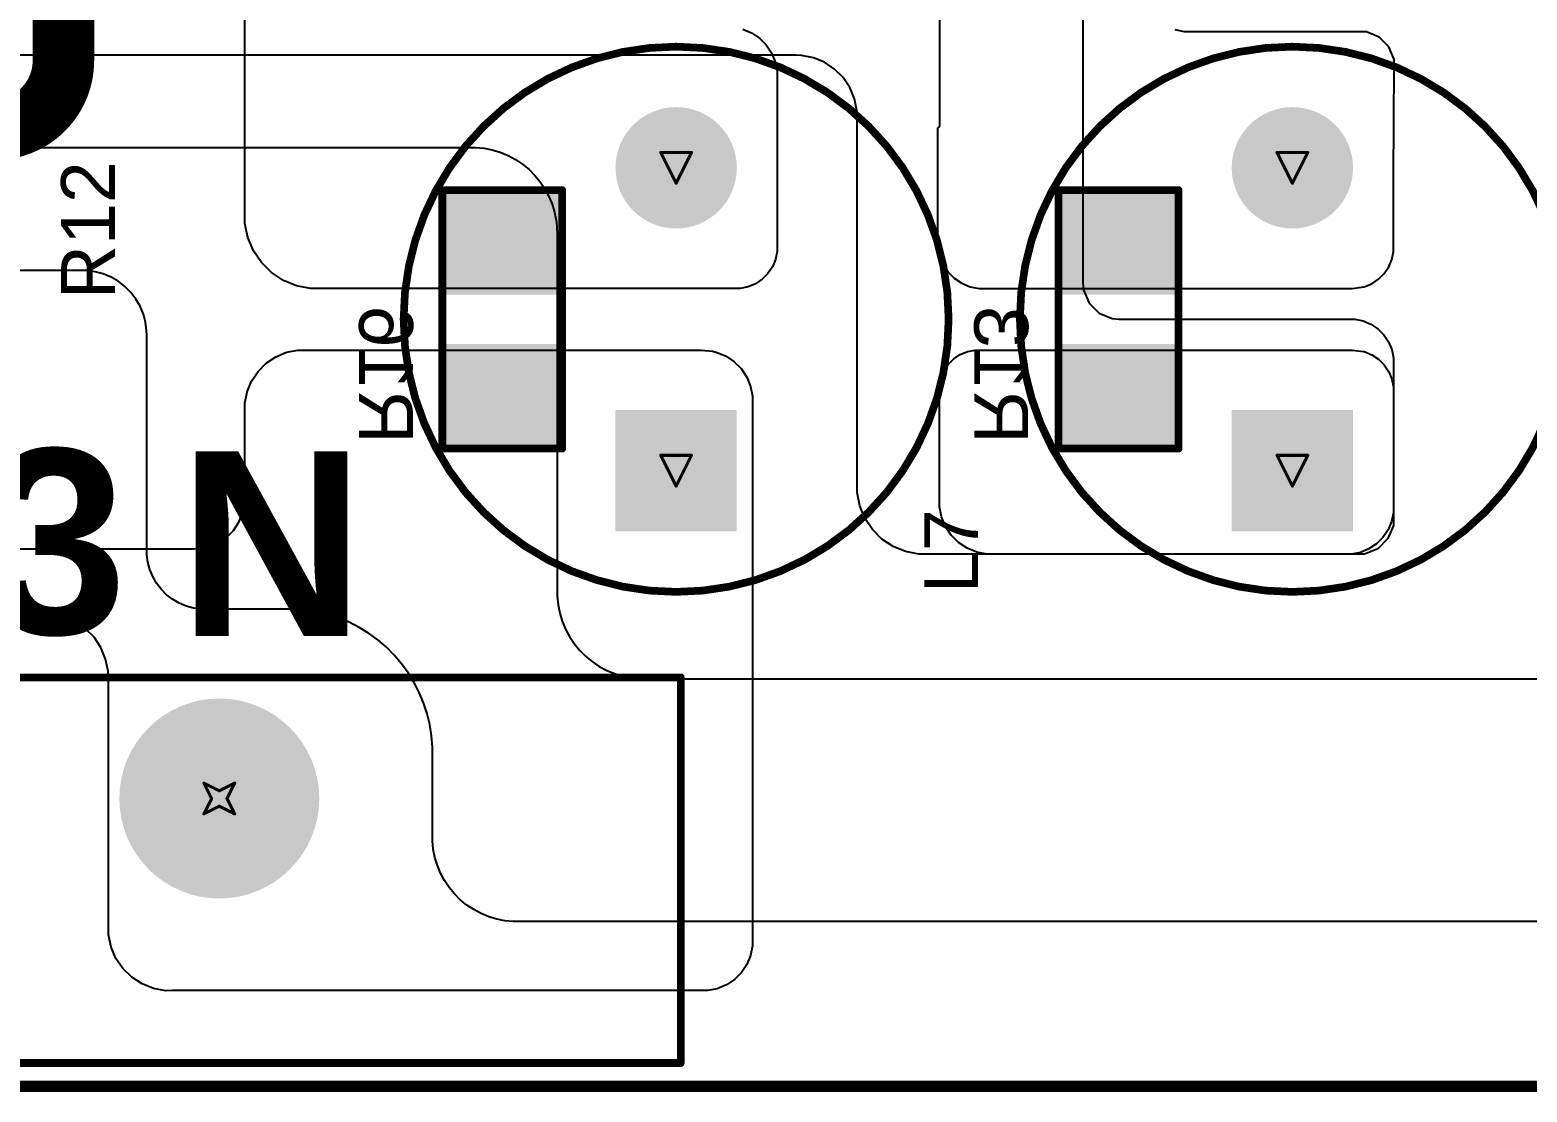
# Model space of a CAD drawing. Header units: inches. Extents: x 0 to 11.3, y 0 to 5.5.
# Drawn here: x 2.342 to 3.316, y 0.006 to 0.696 of the extents above; entities that cross this region are included whole.
import ezdxf

# ---------------------------------------------------------------- set-up
doc = ezdxf.new("R2010")
doc.units = ezdxf.units.IN
doc.header["$MEASUREMENT"] = 0
for name, color, linetype in [('Board Outline', 216, 'Continuous'), ('Bottom Layer', 5, 'Continuous'), ('Bottom Overlay', 54, 'Continuous'), ('Bottom Paste', 16, 'Continuous'), ('Bottom Solder', 6, 'Continuous'), ('Drill Drawing', 1, 'Continuous'), ('Multi-Layer', 9, 'Continuous'), ('Pad Holes', 156, 'Continuous'), ('Top Layer', 1, 'Continuous'), ('Top Overlay', 2, 'Continuous'), ('Top Solder', 216, 'Continuous')]:
    doc.layers.add(name, color=color, linetype=linetype)
doc.styles.add('Arial', font='', dxfattribs={"height": 0.2})
doc.styles.add('Arial_Bold', font='', dxfattribs={"height": 0.2})
doc.styles.get('Arial').set_extended_font_data('Arial')
doc.styles.get('Arial_Bold').set_extended_font_data('Arial', bold=True)

# ---------------------------------------------------------------- blocks, each defined once
blk = doc.blocks.new('DB2ERM_5_08_4P_GN_1')
at = {"layer": 'Bottom Layer'}
h = blk.add_hatch(color=5, dxfattribs=at)
edge = h.paths.add_edge_path()
edge.add_arc((0.3, 0), 0.06299, 0, 360)
at = {"layer": 'Bottom Solder'}
h = blk.add_hatch(color=6, dxfattribs=at)
edge = h.paths.add_edge_path()
edge.add_arc((0.3, 0), 0.06499, 0, 360)
at = {"layer": 'Multi-Layer'}
h = blk.add_hatch(color=9, dxfattribs=at)
edge = h.paths.add_edge_path()
edge.add_arc((0.3, 0), 0.06299, 0, 360)
at = {"layer": 'Pad Holes'}
h = blk.add_hatch(color=7, dxfattribs=at)
edge = h.paths.add_edge_path()
edge.add_arc((0.3, 0), 0.0374, 0, 360)
at = {"layer": 'Top Layer'}
h = blk.add_hatch(color=1, dxfattribs=at)
edge = h.paths.add_edge_path()
edge.add_arc((0.3, 0), 0.06299, 0, 360)
at = {"layer": 'Top Solder'}
h = blk.add_hatch(color=216, dxfattribs=at)
edge = h.paths.add_edge_path()
edge.add_arc((0.3, 0), 0.06499, 0, 360)
at = {"layer": 'Top Overlay'}
for points in [[(-0.6, 0.07874, 0.005, 0.005, 0), (0.6, 0.07874, 0.005, 0.005, 0)], [(0.6, -0.17189, 0.005, 0.005, 0), (0.6, 0.07874, 0.005, 0.005, 0)], [(-0.6, -0.17189, 0.005, 0.005, 0), (0.6, -0.17189, 0.005, 0.005, 0)]]:
    blk.add_lwpolyline(points, format="xyseb", dxfattribs=at)
for points in [[(0.59875, 0.07874, 0.0025, 0.0025, 1), (0.60125, 0.07874, 0.0025, 0.0025, 1)], [(0.59875, 0.07874, 0.0025, 0.0025, 1), (0.60125, 0.07874, 0.0025, 0.0025, 1)], [(0.59875, -0.17189, 0.0025, 0.0025, 1), (0.60125, -0.17189, 0.0025, 0.0025, 1)], [(0.59875, -0.17189, 0.0025, 0.0025, 1), (0.60125, -0.17189, 0.0025, 0.0025, 1)]]:
    blk.add_lwpolyline(points, format="xyseb", close=True, dxfattribs=at)
blk = doc.blocks.new('R___1206_B_34')
at = {"layer": 'Bottom Layer'}
for points in [[(-0.08, 0.035), (-0.02, 0.035), (-0.02, -0.035), (-0.08, -0.035)], [(0.02, 0.035), (0.08, 0.035), (0.08, -0.035), (0.02, -0.035)]]:
    blk.add_hatch(color=5, dxfattribs=at).paths.add_polyline_path(points)
at = {"layer": 'Bottom Paste'}
for points in [[(-0.08, 0.035), (-0.02, 0.035), (-0.02, -0.035), (-0.08, -0.035)], [(0.02, 0.035), (0.08, 0.035), (0.08, -0.035), (0.02, -0.035)]]:
    blk.add_hatch(color=16, dxfattribs=at).paths.add_polyline_path(points)
at = {"layer": 'Bottom Solder'}
for points in [[(-0.084, 0.039), (-0.016, 0.039), (-0.016, -0.039), (-0.084, -0.039)], [(0.016, 0.039), (0.084, 0.039), (0.084, -0.039), (0.016, -0.039)]]:
    blk.add_hatch(color=6, dxfattribs=at).paths.add_polyline_path(points)
at = {"layer": 'Bottom Overlay'}
for points in [[(-0.084, 0.039, 0.005, 0.005, 0), (-0.084, -0.039, 0.005, 0.005, 0)], [(-0.084, 0.039, 0.005, 0.005, 0), (0.084, 0.039, 0.005, 0.005, 0)], [(0.084, 0.039, 0.005, 0.005, 0), (0.084, -0.039, 0.005, 0.005, 0)], [(-0.084, -0.039, 0.005, 0.005, 0), (0.084, -0.039, 0.005, 0.005, 0)]]:
    blk.add_lwpolyline(points, format="xyseb", dxfattribs=at)
for points in [[(-0.08525, 0.039, 0.0025, 0.0025, 1), (-0.08275, 0.039, 0.0025, 0.0025, 1)], [(-0.08525, 0.039, 0.0025, 0.0025, 1), (-0.08275, 0.039, 0.0025, 0.0025, 1)], [(0.08275, 0.039, 0.0025, 0.0025, 1), (0.08525, 0.039, 0.0025, 0.0025, 1)], [(0.08275, 0.039, 0.0025, 0.0025, 1), (0.08525, 0.039, 0.0025, 0.0025, 1)], [(-0.08525, -0.039, 0.0025, 0.0025, 1), (-0.08275, -0.039, 0.0025, 0.0025, 1)], [(-0.08525, -0.039, 0.0025, 0.0025, 1), (-0.08275, -0.039, 0.0025, 0.0025, 1)], [(0.08275, -0.039, 0.0025, 0.0025, 1), (0.08525, -0.039, 0.0025, 0.0025, 1)], [(0.08275, -0.039, 0.0025, 0.0025, 1), (0.08525, -0.039, 0.0025, 0.0025, 1)]]:
    blk.add_lwpolyline(points, format="xyseb", close=True, dxfattribs=at)
blk = doc.blocks.new('R___1206_B_37')
at = {"layer": 'Bottom Layer'}
for points in [[(-0.08, 0.035), (-0.02, 0.035), (-0.02, -0.035), (-0.08, -0.035)], [(0.02, 0.035), (0.08, 0.035), (0.08, -0.035), (0.02, -0.035)]]:
    blk.add_hatch(color=5, dxfattribs=at).paths.add_polyline_path(points)
at = {"layer": 'Bottom Paste'}
for points in [[(-0.08, 0.035), (-0.02, 0.035), (-0.02, -0.035), (-0.08, -0.035)], [(0.02, 0.035), (0.08, 0.035), (0.08, -0.035), (0.02, -0.035)]]:
    blk.add_hatch(color=16, dxfattribs=at).paths.add_polyline_path(points)
at = {"layer": 'Bottom Solder'}
for points in [[(-0.084, 0.039), (-0.016, 0.039), (-0.016, -0.039), (-0.084, -0.039)], [(0.016, 0.039), (0.084, 0.039), (0.084, -0.039), (0.016, -0.039)]]:
    blk.add_hatch(color=6, dxfattribs=at).paths.add_polyline_path(points)
at = {"layer": 'Bottom Overlay'}
for points in [[(-0.084, 0.039, 0.005, 0.005, 0), (-0.084, -0.039, 0.005, 0.005, 0)], [(-0.084, 0.039, 0.005, 0.005, 0), (0.084, 0.039, 0.005, 0.005, 0)], [(0.084, 0.039, 0.005, 0.005, 0), (0.084, -0.039, 0.005, 0.005, 0)], [(-0.084, -0.039, 0.005, 0.005, 0), (0.084, -0.039, 0.005, 0.005, 0)]]:
    blk.add_lwpolyline(points, format="xyseb", dxfattribs=at)
for points in [[(-0.08525, 0.039, 0.0025, 0.0025, 1), (-0.08275, 0.039, 0.0025, 0.0025, 1)], [(-0.08525, 0.039, 0.0025, 0.0025, 1), (-0.08275, 0.039, 0.0025, 0.0025, 1)], [(0.08275, 0.039, 0.0025, 0.0025, 1), (0.08525, 0.039, 0.0025, 0.0025, 1)], [(0.08275, 0.039, 0.0025, 0.0025, 1), (0.08525, 0.039, 0.0025, 0.0025, 1)], [(-0.08525, -0.039, 0.0025, 0.0025, 1), (-0.08275, -0.039, 0.0025, 0.0025, 1)], [(-0.08525, -0.039, 0.0025, 0.0025, 1), (-0.08275, -0.039, 0.0025, 0.0025, 1)], [(0.08275, -0.039, 0.0025, 0.0025, 1), (0.08525, -0.039, 0.0025, 0.0025, 1)], [(0.08275, -0.039, 0.0025, 0.0025, 1), (0.08525, -0.039, 0.0025, 0.0025, 1)]]:
    blk.add_lwpolyline(points, format="xyseb", close=True, dxfattribs=at)
blk = doc.blocks.new('PK0810_471MB_51')
at = {"layer": 'Bottom Layer'}
blk.add_hatch(color=5, dxfattribs=at).paths.add_polyline_path([(-0.133853, 0.035433), (-0.062987, 0.035433), (-0.062987, -0.035433), (-0.133853, -0.035433)])
h = blk.add_hatch(color=5, dxfattribs=at)
edge = h.paths.add_edge_path()
edge.add_arc((0.09843, 0), 0.035433, 0, 360)
at = {"layer": 'Bottom Solder'}
blk.add_hatch(color=6, dxfattribs=at).paths.add_polyline_path([(-0.137853, 0.039433), (-0.058987, 0.039433), (-0.058987, -0.039433), (-0.137853, -0.039433)])
h = blk.add_hatch(color=6, dxfattribs=at)
edge = h.paths.add_edge_path()
edge.add_arc((0.09843, 0), 0.039433, 0, 360)
at = {"layer": 'Multi-Layer'}
blk.add_hatch(color=9, dxfattribs=at).paths.add_polyline_path([(-0.133853, 0.035433), (-0.062987, 0.035433), (-0.062987, -0.035433), (-0.133853, -0.035433)])
h = blk.add_hatch(color=9, dxfattribs=at)
edge = h.paths.add_edge_path()
edge.add_arc((0.09843, 0), 0.035433, 0, 360)
at = {"layer": 'Pad Holes'}
h = blk.add_hatch(color=7, dxfattribs=at)
edge = h.paths.add_edge_path()
edge.add_arc((-0.098429, 0), 0.019685, 0, 360)
h = blk.add_hatch(color=7, dxfattribs=at)
edge = h.paths.add_edge_path()
edge.add_arc((0.098429, 0), 0.019685, 0, 360)
at = {"layer": 'Top Layer'}
blk.add_hatch(color=1, dxfattribs=at).paths.add_polyline_path([(-0.133853, 0.035433), (-0.062987, 0.035433), (-0.062987, -0.035433), (-0.133853, -0.035433)])
h = blk.add_hatch(color=1, dxfattribs=at)
edge = h.paths.add_edge_path()
edge.add_arc((0.09843, 0), 0.035433, 0, 360)
at = {"layer": 'Top Solder'}
blk.add_hatch(color=216, dxfattribs=at).paths.add_polyline_path([(-0.137853, 0.039433), (-0.058987, 0.039433), (-0.058987, -0.039433), (-0.137853, -0.039433)])
h = blk.add_hatch(color=216, dxfattribs=at)
edge = h.paths.add_edge_path()
edge.add_arc((0.09843, 0), 0.039433, 0, 360)
at = {"layer": 'Top Overlay'}
for points in [[(0.17717, 0, 0.005, 0.005, 1), (-0.17717, 0, 0.005, 0.005, 1)], [(-0.17842, 0, 0.0025, 0.0025, 1), (-0.17592, 0, 0.0025, 0.0025, 1)], [(0.17592, 0, 0.0025, 0.0025, 1), (0.17842, 0, 0.0025, 0.0025, 1)]]:
    blk.add_lwpolyline(points, format="xyseb", close=True, dxfattribs=at)
blk = doc.blocks.new('PK0810_471MB_53')
at = {"layer": 'Bottom Layer'}
blk.add_hatch(color=5, dxfattribs=at).paths.add_polyline_path([(-0.133853, 0.035433), (-0.062987, 0.035433), (-0.062987, -0.035433), (-0.133853, -0.035433)])
h = blk.add_hatch(color=5, dxfattribs=at)
edge = h.paths.add_edge_path()
edge.add_arc((0.09843, 0), 0.035433, 0, 360)
at = {"layer": 'Bottom Solder'}
blk.add_hatch(color=6, dxfattribs=at).paths.add_polyline_path([(-0.137853, 0.039433), (-0.058987, 0.039433), (-0.058987, -0.039433), (-0.137853, -0.039433)])
h = blk.add_hatch(color=6, dxfattribs=at)
edge = h.paths.add_edge_path()
edge.add_arc((0.09843, 0), 0.039433, 0, 360)
at = {"layer": 'Multi-Layer'}
blk.add_hatch(color=9, dxfattribs=at).paths.add_polyline_path([(-0.133853, 0.035433), (-0.062987, 0.035433), (-0.062987, -0.035433), (-0.133853, -0.035433)])
h = blk.add_hatch(color=9, dxfattribs=at)
edge = h.paths.add_edge_path()
edge.add_arc((0.09843, 0), 0.035433, 0, 360)
at = {"layer": 'Pad Holes'}
h = blk.add_hatch(color=7, dxfattribs=at)
edge = h.paths.add_edge_path()
edge.add_arc((-0.098429, 0), 0.019685, 0, 360)
h = blk.add_hatch(color=7, dxfattribs=at)
edge = h.paths.add_edge_path()
edge.add_arc((0.098429, 0), 0.019685, 0, 360)
at = {"layer": 'Top Layer'}
blk.add_hatch(color=1, dxfattribs=at).paths.add_polyline_path([(-0.133853, 0.035433), (-0.062987, 0.035433), (-0.062987, -0.035433), (-0.133853, -0.035433)])
h = blk.add_hatch(color=1, dxfattribs=at)
edge = h.paths.add_edge_path()
edge.add_arc((0.09843, 0), 0.035433, 0, 360)
at = {"layer": 'Top Solder'}
blk.add_hatch(color=216, dxfattribs=at).paths.add_polyline_path([(-0.137853, 0.039433), (-0.058987, 0.039433), (-0.058987, -0.039433), (-0.137853, -0.039433)])
h = blk.add_hatch(color=216, dxfattribs=at)
edge = h.paths.add_edge_path()
edge.add_arc((0.09843, 0), 0.039433, 0, 360)
at = {"layer": 'Top Overlay'}
for points in [[(0.17717, 0, 0.005, 0.005, 1), (-0.17717, 0, 0.005, 0.005, 1)], [(-0.17842, 0, 0.0025, 0.0025, 1), (-0.17592, 0, 0.0025, 0.0025, 1)], [(0.17592, 0, 0.0025, 0.0025, 1), (0.17842, 0, 0.0025, 0.0025, 1)]]:
    blk.add_lwpolyline(points, format="xyseb", close=True, dxfattribs=at)

msp = doc.modelspace()

# ---------------------------------------------------------------- linework, layer by layer
at = {"layer": 'Board Outline'}
for points in [[(0.00984, 0.00984, 0.0075, 0.0075, 0), (4.32087, 0.00984, 0.0075, 0.0075, 0)], [(0.0102, 0.0102, 0.005, 0.005, 0), (4.32051, 0.0102, 0.005, 0.005, 0)]]:
    msp.add_lwpolyline(points, format="xyseb", dxfattribs=at)
at = {"layer": 'Bottom Layer'}
for p, q in [((2.482, 0.57513), (2.482, 1.247)), ((2.93347, 0.747), (2.93347, 0.63385)), ((2.80567, 0.69679), (2.81141, 0.69441)), ((2.81141, 0.69441), (2.81657, 0.69096)), ((3.09286, 0.69515), (3.08671, 0.69638)), ((3.096, 0.695), (3.09286, 0.69515)), ((3.20678, 0.695), (3.096, 0.695)), ((3.21123, 0.695), (3.20678, 0.695)), ((3.20678, 0.695), (3.20678, 0.695)), ((3.21945, 0.6916), (3.21123, 0.695)), ((3.22574, 0.68531), (3.21945, 0.6916)), ((2.81657, 0.69096), (2.82096, 0.68657)), ((2.82096, 0.68657), (2.82441, 0.68141)), ((2.82441, 0.68141), (2.82679, 0.67567)), ((3.22914, 0.67709), (3.22574, 0.68531)), ((2.82679, 0.67567), (2.828, 0.66958)), ((3.22864, 0.60084), (3.22914, 0.67265)), ((3.22914, 0.67265), (3.22914, 0.67709)), ((2.828, 0.66958), (2.828, 0.66647)), ((2.828, 0.66647), (2.828, 0.555)), ((2.93255, 0.63272), (2.93232, 0.6327)), ((2.93232, 0.6327), (2.93232, 0.6327)), ((2.93232, 0.6327), (2.93232, 0.55828)), ((2.93296, 0.63289), (2.93255, 0.63272)), ((2.93328, 0.63321), (2.93296, 0.63289)), ((2.93345, 0.63363), (2.93328, 0.63321)), ((2.93347, 0.63385), (2.93345, 0.63363)), ((3.22865, 0.555), (3.22864, 0.60084)), ((2.48202, 0.57049), (2.482, 0.57513)), ((2.48388, 0.5614), (2.48202, 0.57049)), ((2.48748, 0.55285), (2.48388, 0.5614)), ((2.828, 0.555), (2.828, 0.555)), ((2.828, 0.555), (2.828, 0.55237)), ((2.93232, 0.55828), (2.93232, 0.55533)), ((2.93232, 0.55533), (2.93347, 0.54953)), ((3.22865, 0.55237), (3.22865, 0.555)), ((2.49268, 0.54516), (2.48748, 0.55285)), ((2.49927, 0.53864), (2.49268, 0.54516)), ((2.82697, 0.54721), (2.82496, 0.54234)), ((2.828, 0.55237), (2.82697, 0.54721)), ((2.93347, 0.54953), (2.93574, 0.54407)), ((3.22561, 0.54234), (3.22762, 0.54721)), ((3.22762, 0.54721), (3.22865, 0.55237)), ((2.50701, 0.53352), (2.49927, 0.53864)), ((2.82204, 0.53797), (2.81831, 0.53425)), ((2.82496, 0.54234), (2.82204, 0.53797)), ((2.93574, 0.54407), (2.93902, 0.53916)), ((2.93902, 0.53916), (2.9432, 0.53498)), ((3.21896, 0.53425), (3.22268, 0.53797)), ((3.22268, 0.53797), (3.22561, 0.54234)), ((2.5156, 0.53002), (2.50701, 0.53352)), ((2.52471, 0.52826), (2.5156, 0.53002)), ((2.52935, 0.52828), (2.52471, 0.52826)), ((2.80128, 0.52828), (2.52935, 0.52828)), ((2.52935, 0.52828), (2.52935, 0.52828)), ((2.80392, 0.52828), (2.80128, 0.52828)), ((2.80908, 0.52931), (2.80392, 0.52828)), ((2.81394, 0.53132), (2.80908, 0.52931)), ((2.81831, 0.53425), (2.81394, 0.53132)), ((2.9432, 0.53498), (2.94811, 0.5317)), ((2.94811, 0.5317), (2.95357, 0.52944)), ((2.95357, 0.52944), (2.95937, 0.52828)), ((2.95937, 0.52828), (2.96232, 0.52828)), ((2.96232, 0.52828), (3.20193, 0.52828)), ((3.20193, 0.52828), (3.20952, 0.52927)), ((3.20952, 0.52927), (3.20972, 0.52931)), ((3.20972, 0.52931), (3.21459, 0.53132)), ((3.21459, 0.53132), (3.21896, 0.53425)), ((2.50215, 0.48393), (2.50912, 0.48681)), ((2.50912, 0.48681), (2.51651, 0.48828)), ((2.51651, 0.48828), (2.52028, 0.48828)), ((2.52028, 0.48828), (2.71454, 0.48828)), ((2.71454, 0.48828), (2.77871, 0.48828)), ((2.77871, 0.48828), (2.77872, 0.48828)), ((2.77872, 0.48828), (2.77872, 0.48828)), ((2.77872, 0.48828), (2.77872, 0.48828)), ((2.77872, 0.48828), (2.78607, 0.48747)), ((2.78607, 0.48747), (2.78842, 0.48701)), ((2.78842, 0.48701), (2.79448, 0.4845)), ((2.9471, 0.48534), (2.95182, 0.48729)), ((2.95182, 0.48729), (2.95682, 0.48829)), ((2.95682, 0.48829), (2.95937, 0.48829)), ((2.95937, 0.48829), (3.20193, 0.48829)), ((3.20193, 0.48829), (3.20193, 0.48829)), ((3.20193, 0.48829), (3.20193, 0.48829)), ((3.20193, 0.48829), (3.20193, 0.48829)), ((3.20193, 0.48829), (3.20927, 0.48735)), ((3.20927, 0.48735), (3.20972, 0.48726)), ((3.20972, 0.48726), (3.21458, 0.48525)), ((2.49055, 0.4744), (2.49588, 0.47974)), ((2.49588, 0.47974), (2.50215, 0.48393)), ((2.79448, 0.4845), (2.79993, 0.48085)), ((2.79993, 0.48085), (2.80457, 0.47622)), ((2.93642, 0.47465), (2.93926, 0.4789)), ((2.93926, 0.4789), (2.94286, 0.4825)), ((2.94286, 0.4825), (2.9471, 0.48534)), ((3.21458, 0.48525), (3.21896, 0.48232)), ((3.21896, 0.48232), (3.22268, 0.4786)), ((3.22268, 0.4786), (3.2256, 0.47423)), ((2.48347, 0.46117), (2.48636, 0.46813)), ((2.48636, 0.46813), (2.49055, 0.4744)), ((2.80457, 0.47622), (2.80821, 0.47077)), ((2.80821, 0.47077), (2.81072, 0.46471)), ((2.93347, 0.46239), (2.93445, 0.46987)), ((2.93445, 0.46987), (2.93447, 0.46994)), ((2.93447, 0.46994), (2.93642, 0.47465)), ((3.2256, 0.47423), (3.22762, 0.46936)), ((3.22762, 0.46936), (3.22865, 0.4642)), ((2.482, 0.45377), (2.48347, 0.46117)), ((2.81072, 0.46471), (2.812, 0.45828)), ((2.812, 0.45828), (2.812, 0.455)), ((2.93347, 0.38651), (2.93347, 0.46239)), ((2.93347, 0.46239), (2.93347, 0.46239)), ((2.93347, 0.46239), (2.93347, 0.46239)), ((3.22865, 0.4642), (3.22865, 0.46157)), ((3.22865, 0.46157), (3.22865, 0.37897)), ((2.482, 0.45), (2.482, 0.45377)), ((2.482, 0.392), (2.482, 0.45)), ((2.482, 0.45), (2.482, 0.45)), ((2.812, 0.455), (2.812, 0.30564)), ((2.48184, 0.38877), (2.482, 0.392)), ((2.47811, 0.37648), (2.48058, 0.38244)), ((2.48058, 0.38244), (2.48184, 0.38877)), ((2.93479, 0.37988), (2.93347, 0.38651)), ((2.93738, 0.37363), (2.93479, 0.37988)), ((2.46996, 0.36654), (2.47452, 0.37111)), ((2.47452, 0.37111), (2.47811, 0.37648)), ((2.94114, 0.36801), (2.93738, 0.37363)), ((3.22865, 0.37432), (3.22508, 0.36572)), ((3.22865, 0.37897), (3.22865, 0.37897)), ((3.22865, 0.37897), (3.22865, 0.37432)), ((2.45229, 0.35922), (2.45863, 0.36048)), ((2.45863, 0.36048), (2.46459, 0.36295)), ((2.46459, 0.36295), (2.46996, 0.36654)), ((2.94592, 0.36323), (2.94114, 0.36801)), ((2.95154, 0.35948), (2.94592, 0.36323)), ((3.22508, 0.36572), (3.2185, 0.35913)), ((1.78926, 0.35907), (2.44907, 0.35907)), ((2.44907, 0.35907), (2.45229, 0.35922)), ((2.95778, 0.35689), (2.95154, 0.35948)), ((2.96441, 0.35557), (2.95778, 0.35689)), ((2.9678, 0.35557), (2.96441, 0.35557)), ((3.10494, 0.35557), (2.9678, 0.35557)), ((3.20524, 0.35557), (3.10494, 0.35557)), ((3.2099, 0.35557), (3.20524, 0.35557)), ((3.2185, 0.35913), (3.2099, 0.35557)), ((2.35221, 0.31658), (1.70314, 0.31658)), ((2.35623, 0.31639), (2.35221, 0.31658)), ((2.36411, 0.31482), (2.35623, 0.31639)), ((2.37154, 0.31174), (2.36411, 0.31482)), ((2.37822, 0.30728), (2.37154, 0.31174)), ((2.3839, 0.3016), (2.37822, 0.30728)), ((2.812, 0.30564), (2.812, 0.10433)), ((2.38837, 0.29491), (2.3839, 0.3016)), ((2.39144, 0.28749), (2.38837, 0.29491)), ((2.39301, 0.27961), (2.39144, 0.28749)), ((2.39321, 0.27559), (2.39301, 0.27961)), ((2.39321, 0.1122), (2.39321, 0.27559)), ((2.39321, 0.27559), (2.39321, 0.27559)), ((2.39326, 0.10819), (2.39321, 0.1122)), ((2.39494, 0.10034), (2.39326, 0.10819)), ((2.39812, 0.09296), (2.39494, 0.10034)), ((2.812, 0.10115), (2.81076, 0.09491)), ((2.812, 0.10433), (2.812, 0.10433)), ((2.812, 0.10433), (2.812, 0.10115)), ((2.40267, 0.08635), (2.39812, 0.09296)), ((2.80832, 0.08903), (2.80479, 0.08373)), ((2.81076, 0.09491), (2.80832, 0.08903)), ((2.40843, 0.08075), (2.40267, 0.08635)), ((2.41517, 0.07639), (2.40843, 0.08075)), ((2.80029, 0.07923), (2.795, 0.0757)), ((2.80479, 0.08373), (2.80029, 0.07923)), ((2.42263, 0.07342), (2.41517, 0.07639)), ((2.43053, 0.07196), (2.42263, 0.07342)), ((2.43454, 0.07202), (2.43053, 0.07196)), ((2.7797, 0.07202), (2.43454, 0.07202)), ((2.78288, 0.07202), (2.7797, 0.07202)), ((2.78912, 0.07326), (2.78288, 0.07202)), ((2.795, 0.0757), (2.78912, 0.07326))]:
    msp.add_line(p, q, dxfattribs=at)
for points in [[(2.364, 0.67624, 0.04, 0.04, 0), (2.364, 1.33652, 0.04, 0.04, 0)], [(2.364, 0.67624, 0.04, 0.04, -0.414214), (2.3195, 0.63174, 0.04, 0.04, 0)]]:
    msp.add_lwpolyline(points, format="xyseb", dxfattribs=at)
msp.add_lwpolyline([(2.354, 0.67624, 0.02, 0.02, 1), (2.374, 0.67624, 0.02, 0.02, 1)], format="xyseb", close=True, dxfattribs=at)
msp.add_lwpolyline([(2.354, 0.67624, 0.02, 0.02, 1), (2.374, 0.67624, 0.02, 0.02, 1)], format="xyseb", close=True, dxfattribs=at)
at = {"layer": 'Drill Drawing'}
for points in [[(2.75235, 0.61671, 0.002, 0.002, 0), (2.77235, 0.61671, 0.002, 0.002, 0)], [(2.75235, 0.61671, 0.002, 0.002, 0), (2.76235, 0.59671, 0.002, 0.002, 0)], [(2.76235, 0.59671, 0.002, 0.002, 0), (2.77235, 0.61671, 0.002, 0.002, 0)], [(3.153, 0.61671, 0.002, 0.002, 0), (3.173, 0.61671, 0.002, 0.002, 0)], [(3.153, 0.61671, 0.002, 0.002, 0), (3.163, 0.59671, 0.002, 0.002, 0)], [(3.163, 0.59671, 0.002, 0.002, 0), (3.173, 0.61671, 0.002, 0.002, 0)], [(2.75235, 0.41986, 0.002, 0.002, 0), (2.77235, 0.41986, 0.002, 0.002, 0)], [(2.75235, 0.41986, 0.002, 0.002, 0), (2.76235, 0.39986, 0.002, 0.002, 0)], [(2.76235, 0.39986, 0.002, 0.002, 0), (2.77235, 0.41986, 0.002, 0.002, 0)], [(3.153, 0.41986, 0.002, 0.002, 0), (3.173, 0.41986, 0.002, 0.002, 0)], [(3.153, 0.41986, 0.002, 0.002, 0), (3.163, 0.39986, 0.002, 0.002, 0)], [(3.163, 0.39986, 0.002, 0.002, 0), (3.173, 0.41986, 0.002, 0.002, 0)], [(2.45535, 0.20685, 0.002, 0.002, 0), (2.46535, 0.20185, 0.002, 0.002, 0)], [(2.45535, 0.20685, 0.002, 0.002, 0), (2.46035, 0.19685, 0.002, 0.002, 0)], [(2.46535, 0.20185, 0.002, 0.002, 0), (2.47535, 0.20685, 0.002, 0.002, 0)], [(2.47035, 0.19685, 0.002, 0.002, 0), (2.47535, 0.20685, 0.002, 0.002, 0)], [(2.45535, 0.18685, 0.002, 0.002, 0), (2.46035, 0.19685, 0.002, 0.002, 0)], [(2.47035, 0.19685, 0.002, 0.002, 0), (2.47535, 0.18685, 0.002, 0.002, 0)], [(2.45535, 0.18685, 0.002, 0.002, 0), (2.46535, 0.19185, 0.002, 0.002, 0)], [(2.46535, 0.19185, 0.002, 0.002, 0), (2.47535, 0.18685, 0.002, 0.002, 0)]]:
    msp.add_lwpolyline(points, format="xyseb", dxfattribs=at)
for points in [[(2.75185, 0.61671, 0.001, 0.001, 1), (2.75285, 0.61671, 0.001, 0.001, 1)], [(2.75185, 0.61671, 0.001, 0.001, 1), (2.75285, 0.61671, 0.001, 0.001, 1)], [(2.77185, 0.61671, 0.001, 0.001, 1), (2.77285, 0.61671, 0.001, 0.001, 1)], [(2.77185, 0.61671, 0.001, 0.001, 1), (2.77285, 0.61671, 0.001, 0.001, 1)], [(3.1525, 0.61671, 0.001, 0.001, 1), (3.1535, 0.61671, 0.001, 0.001, 1)], [(3.1525, 0.61671, 0.001, 0.001, 1), (3.1535, 0.61671, 0.001, 0.001, 1)], [(3.1725, 0.61671, 0.001, 0.001, 1), (3.1735, 0.61671, 0.001, 0.001, 1)], [(3.1725, 0.61671, 0.001, 0.001, 1), (3.1735, 0.61671, 0.001, 0.001, 1)], [(2.76185, 0.59671, 0.001, 0.001, 1), (2.76285, 0.59671, 0.001, 0.001, 1)], [(2.76185, 0.59671, 0.001, 0.001, 1), (2.76285, 0.59671, 0.001, 0.001, 1)], [(3.1625, 0.59671, 0.001, 0.001, 1), (3.1635, 0.59671, 0.001, 0.001, 1)], [(3.1625, 0.59671, 0.001, 0.001, 1), (3.1635, 0.59671, 0.001, 0.001, 1)], [(2.75185, 0.41986, 0.001, 0.001, 1), (2.75285, 0.41986, 0.001, 0.001, 1)], [(2.75185, 0.41986, 0.001, 0.001, 1), (2.75285, 0.41986, 0.001, 0.001, 1)], [(2.77185, 0.41986, 0.001, 0.001, 1), (2.77285, 0.41986, 0.001, 0.001, 1)], [(2.77185, 0.41986, 0.001, 0.001, 1), (2.77285, 0.41986, 0.001, 0.001, 1)], [(3.1525, 0.41986, 0.001, 0.001, 1), (3.1535, 0.41986, 0.001, 0.001, 1)], [(3.1525, 0.41986, 0.001, 0.001, 1), (3.1535, 0.41986, 0.001, 0.001, 1)], [(3.1725, 0.41986, 0.001, 0.001, 1), (3.1735, 0.41986, 0.001, 0.001, 1)], [(3.1725, 0.41986, 0.001, 0.001, 1), (3.1735, 0.41986, 0.001, 0.001, 1)], [(2.76185, 0.39986, 0.001, 0.001, 1), (2.76285, 0.39986, 0.001, 0.001, 1)], [(2.76185, 0.39986, 0.001, 0.001, 1), (2.76285, 0.39986, 0.001, 0.001, 1)], [(3.1625, 0.39986, 0.001, 0.001, 1), (3.1635, 0.39986, 0.001, 0.001, 1)], [(3.1625, 0.39986, 0.001, 0.001, 1), (3.1635, 0.39986, 0.001, 0.001, 1)], [(2.45485, 0.20685, 0.001, 0.001, 1), (2.45585, 0.20685, 0.001, 0.001, 1)], [(2.45485, 0.20685, 0.001, 0.001, 1), (2.45585, 0.20685, 0.001, 0.001, 1)], [(2.47485, 0.20685, 0.001, 0.001, 1), (2.47585, 0.20685, 0.001, 0.001, 1)], [(2.47485, 0.20685, 0.001, 0.001, 1), (2.47585, 0.20685, 0.001, 0.001, 1)], [(2.45985, 0.19685, 0.001, 0.001, 1), (2.46085, 0.19685, 0.001, 0.001, 1)], [(2.45985, 0.19685, 0.001, 0.001, 1), (2.46085, 0.19685, 0.001, 0.001, 1)], [(2.46485, 0.20185, 0.001, 0.001, 1), (2.46585, 0.20185, 0.001, 0.001, 1)], [(2.46485, 0.20185, 0.001, 0.001, 1), (2.46585, 0.20185, 0.001, 0.001, 1)], [(2.46985, 0.19685, 0.001, 0.001, 1), (2.47085, 0.19685, 0.001, 0.001, 1)], [(2.46985, 0.19685, 0.001, 0.001, 1), (2.47085, 0.19685, 0.001, 0.001, 1)], [(2.45485, 0.18685, 0.001, 0.001, 1), (2.45585, 0.18685, 0.001, 0.001, 1)], [(2.45485, 0.18685, 0.001, 0.001, 1), (2.45585, 0.18685, 0.001, 0.001, 1)], [(2.46485, 0.19185, 0.001, 0.001, 1), (2.46585, 0.19185, 0.001, 0.001, 1)], [(2.46485, 0.19185, 0.001, 0.001, 1), (2.46585, 0.19185, 0.001, 0.001, 1)], [(2.47485, 0.18685, 0.001, 0.001, 1), (2.47585, 0.18685, 0.001, 0.001, 1)], [(2.47485, 0.18685, 0.001, 0.001, 1), (2.47585, 0.18685, 0.001, 0.001, 1)]]:
    msp.add_lwpolyline(points, format="xyseb", close=True, dxfattribs=at)
at = {"layer": 'Top Layer'}
for p, q in [((3.02681, 0.7187), (3.02681, 0.53194)), ((2.84, 0.68), (2.21489, 0.68)), ((2.84392, 0.67981), (2.84, 0.68)), ((2.85161, 0.67828), (2.84392, 0.67981)), ((2.85886, 0.67528), (2.85161, 0.67828)), ((2.86538, 0.67092), (2.85886, 0.67528)), ((2.87092, 0.66538), (2.86538, 0.67092)), ((2.87528, 0.65886), (2.87092, 0.66538)), ((2.87828, 0.65161), (2.87528, 0.65886)), ((2.87981, 0.64392), (2.87828, 0.65161)), ((2.88, 0.64), (2.87981, 0.64392)), ((2.88, 0.4), (2.88, 0.64)), ((1.996, 0.62), (2.62926, 0.62)), ((2.62926, 0.62), (2.632, 0.62)), ((2.632, 0.62), (2.63744, 0.61946)), ((2.63744, 0.61946), (2.64281, 0.6184)), ((2.64281, 0.6184), (2.64804, 0.61681)), ((2.64804, 0.61681), (2.6531, 0.61471)), ((2.6531, 0.61471), (2.65792, 0.61214)), ((2.65792, 0.61214), (2.66247, 0.6091)), ((2.66247, 0.6091), (2.6667, 0.60562)), ((2.6667, 0.60562), (2.67057, 0.60176)), ((2.67057, 0.60176), (2.67404, 0.59753)), ((2.67404, 0.59753), (2.67708, 0.59298)), ((2.67708, 0.59298), (2.67966, 0.58815)), ((2.67966, 0.58815), (2.68176, 0.5831)), ((2.68176, 0.5831), (2.68334, 0.57786)), ((2.68334, 0.57786), (2.68441, 0.57249)), ((2.68441, 0.57249), (2.68449, 0.57169)), ((2.68449, 0.57169), (2.68495, 0.56432)), ((2.68495, 0.56432), (2.68495, 0.56431)), ((2.68495, 0.56431), (2.68495, 0.56431)), ((2.68495, 0.56431), (2.68495, 0.56431)), ((2.68495, 0.56431), (2.68495, 0.33105)), ((2.37648, 0.54), (1.8414, 0.54)), ((2.37649, 0.54), (2.37648, 0.54)), ((2.37648, 0.54), (2.37648, 0.54)), ((2.37648, 0.54), (2.37648, 0.54)), ((2.37921, 0.53991), (2.37649, 0.54)), ((2.38463, 0.5392), (2.37921, 0.53991)), ((2.3899, 0.53779), (2.38463, 0.5392)), ((2.39494, 0.5357), (2.3899, 0.53779)), ((2.39967, 0.53297), (2.39494, 0.5357)), ((2.404, 0.52965), (2.39967, 0.53297)), ((2.40786, 0.52579), (2.404, 0.52965)), ((2.41118, 0.52145), (2.40786, 0.52579)), ((3.02681, 0.53194), (3.02726, 0.52732)), ((3.02726, 0.52732), (3.03079, 0.5188)), ((2.41391, 0.51673), (2.41118, 0.52145)), ((2.416, 0.51168), (2.41391, 0.51673)), ((3.03079, 0.5188), (3.03732, 0.51227)), ((2.41741, 0.50641), (2.416, 0.51168)), ((2.41812, 0.501), (2.41741, 0.50641)), ((3.03732, 0.51227), (3.04585, 0.50874)), ((3.04585, 0.50874), (3.05046, 0.50829)), ((3.05046, 0.50829), (3.20082, 0.50829)), ((3.20082, 0.50829), (3.20356, 0.50829)), ((3.20356, 0.50829), (3.20894, 0.50722)), ((3.20894, 0.50722), (3.214, 0.50512)), ((2.41821, 0.49827), (2.41812, 0.501)), ((2.41821, 0.35531), (2.41821, 0.49827)), ((3.214, 0.50512), (3.21856, 0.50207)), ((3.21856, 0.50207), (3.22243, 0.4982)), ((3.22243, 0.4982), (3.22548, 0.49364)), ((3.22548, 0.49364), (3.22758, 0.48858)), ((3.22758, 0.48858), (3.22865, 0.4832)), ((3.22865, 0.4832), (3.22865, 0.48046)), ((3.22865, 0.48046), (3.22865, 0.48046)), ((3.22865, 0.48046), (3.22865, 0.38579)), ((2.88, 0.39562), (2.88, 0.4)), ((2.88, 0.4), (2.88, 0.4)), ((2.88171, 0.38704), (2.88, 0.39562)), ((2.88506, 0.37895), (2.88171, 0.38704)), ((3.22865, 0.38281), (3.22748, 0.37697)), ((3.22865, 0.38579), (3.22865, 0.38281)), ((2.88992, 0.37168), (2.88506, 0.37895)), ((2.89611, 0.36549), (2.88992, 0.37168)), ((3.22521, 0.37147), (3.2219, 0.36652)), ((3.22748, 0.37697), (3.22521, 0.37147)), ((2.90338, 0.36063), (2.89611, 0.36549)), ((2.91147, 0.35728), (2.90338, 0.36063)), ((3.21769, 0.36232), (3.21274, 0.35901)), ((3.2219, 0.36652), (3.21769, 0.36232)), ((2.41886, 0.3504), (2.41821, 0.35531)), ((2.92005, 0.35557), (2.91147, 0.35728)), ((2.92443, 0.35557), (2.92005, 0.35557)), ((3.19843, 0.35557), (2.92443, 0.35557)), ((3.20141, 0.35557), (3.19843, 0.35557)), ((3.20724, 0.35673), (3.20141, 0.35557)), ((3.21274, 0.35901), (3.20724, 0.35673)), ((2.42014, 0.34561), (2.41886, 0.3504)), ((2.42204, 0.34104), (2.42014, 0.34561)), ((2.42451, 0.33675), (2.42204, 0.34104)), ((2.42753, 0.33282), (2.42451, 0.33675)), ((2.43103, 0.32932), (2.42753, 0.33282)), ((2.68495, 0.33105), (2.68502, 0.32829)), ((2.43496, 0.3263), (2.43103, 0.32932)), ((2.43925, 0.32382), (2.43496, 0.3263)), ((2.44383, 0.32193), (2.43925, 0.32382)), ((2.44861, 0.32065), (2.44383, 0.32193)), ((2.68502, 0.32829), (2.68556, 0.32278)), ((2.68556, 0.32278), (2.68664, 0.31736)), ((2.45352, 0.32), (2.44861, 0.32065)), ((2.51057, 0.32), (2.45352, 0.32)), ((2.51424, 0.31993), (2.51057, 0.32)), ((2.51057, 0.32), (2.51057, 0.32)), ((2.51057, 0.32), (2.51057, 0.32)), ((2.51057, 0.32), (2.51057, 0.32)), ((2.52155, 0.31935), (2.51424, 0.31993)), ((2.52879, 0.31821), (2.52155, 0.31935)), ((2.53592, 0.31649), (2.52879, 0.31821)), ((2.54289, 0.31423), (2.53592, 0.31649)), ((2.54967, 0.31142), (2.54289, 0.31423)), ((2.68664, 0.31736), (2.68824, 0.31207)), ((2.68824, 0.31207), (2.69036, 0.30696)), ((2.5562, 0.30809), (2.54967, 0.31142)), ((2.56245, 0.30426), (2.5562, 0.30809)), ((2.56838, 0.29995), (2.56245, 0.30426)), ((2.69036, 0.30696), (2.69296, 0.30209)), ((2.69296, 0.30209), (2.69604, 0.29749)), ((2.57396, 0.29519), (2.56838, 0.29995)), ((2.57914, 0.29001), (2.57396, 0.29519)), ((2.69604, 0.29749), (2.69954, 0.29321)), ((2.69954, 0.29321), (2.70345, 0.2893)), ((2.58391, 0.28443), (2.57914, 0.29001)), ((2.58822, 0.2785), (2.58391, 0.28443)), ((2.70345, 0.2893), (2.70773, 0.2858)), ((2.70773, 0.2858), (2.71233, 0.28272)), ((2.71233, 0.28272), (2.7172, 0.28012)), ((2.59205, 0.27225), (2.58822, 0.2785)), ((2.7172, 0.28012), (2.72231, 0.278)), ((2.72231, 0.278), (2.7276, 0.2764)), ((2.7276, 0.2764), (2.73302, 0.27532)), ((2.73302, 0.27532), (2.73853, 0.27477)), ((2.73853, 0.27477), (2.74129, 0.27471)), ((2.74129, 0.27471), (3.73071, 0.27471)), ((2.59538, 0.26571), (2.59205, 0.27225)), ((2.59818, 0.25894), (2.59538, 0.26571)), ((2.60045, 0.25197), (2.59818, 0.25894)), ((2.60216, 0.24484), (2.60045, 0.25197)), ((2.60331, 0.23759), (2.60216, 0.24484)), ((2.60388, 0.23028), (2.60331, 0.23759)), ((2.60395, 0.22662), (2.60388, 0.23028)), ((2.60395, 0.17205), (2.60395, 0.22662)), ((2.60395, 0.16933), (2.60395, 0.17205)), ((2.60449, 0.16393), (2.60395, 0.16933)), ((2.60554, 0.15861), (2.60449, 0.16393)), ((2.60712, 0.15342), (2.60554, 0.15861)), ((2.6092, 0.14841), (2.60712, 0.15342)), ((2.61175, 0.14362), (2.6092, 0.14841)), ((2.61477, 0.13911), (2.61175, 0.14362)), ((2.61821, 0.13492), (2.61477, 0.13911)), ((2.62205, 0.13108), (2.61821, 0.13492)), ((2.62624, 0.12764), (2.62205, 0.13108)), ((2.63075, 0.12462), (2.62624, 0.12764)), ((2.63554, 0.12206), (2.63075, 0.12462)), ((2.64055, 0.11999), (2.63554, 0.12206)), ((2.64574, 0.11841), (2.64055, 0.11999)), ((2.65107, 0.11735), (2.64574, 0.11841)), ((2.65647, 0.11682), (2.65107, 0.11735)), ((2.65918, 0.11682), (2.65647, 0.11682)), ((3.87282, 0.11682), (2.65918, 0.11682))]:
    msp.add_line(p, q, dxfattribs=at)

# ---------------------------------------------------------------- block references
at = {"rotation": 90}
for name, p in [('PK0810_471MB_51', (2.76235, 0.50829)), ('PK0810_471MB_53', (3.163, 0.50829)), ('R___1206_B_34', (2.64935, 0.50828)), ('R___1206_B_37', (3.05, 0.50828))]:
    msp.add_blockref(name, p, dxfattribs=at)
msp.add_blockref('DB2ERM_5_08_4P_GN_1', (2.16535, 0.19685))

# ---------------------------------------------------------------- texts
at = {"layer": 'Bottom Overlay', "style": 'Arial', "text_generation_flag": 2}
for s, p in [('R16', (2.55626, 0.42727)), ('R13', (2.95619, 0.42727))]:
    msp.add_text(s, height=0.035, rotation=270, dxfattribs=at).set_placement(p)
at = {"layer": 'Top Overlay'}
for s, height, rotation, style, p in [('R12', 0.035, 90, 'Arial', (2.39749, 0.52126)), ('L3', 0.12, 360, 'Arial_Bold', (2.20985, 0.30391)), ('N', 0.12, 360, 'Arial_Bold', (2.43885, 0.30247)), ('L7', 0.035, 90, 'Arial', (2.95863, 0.33039))]:
    msp.add_text(s, height=height, rotation=rotation, dxfattribs=dict(at, style=style)).set_placement(p)

doc.saveas('drawing.dxf')
